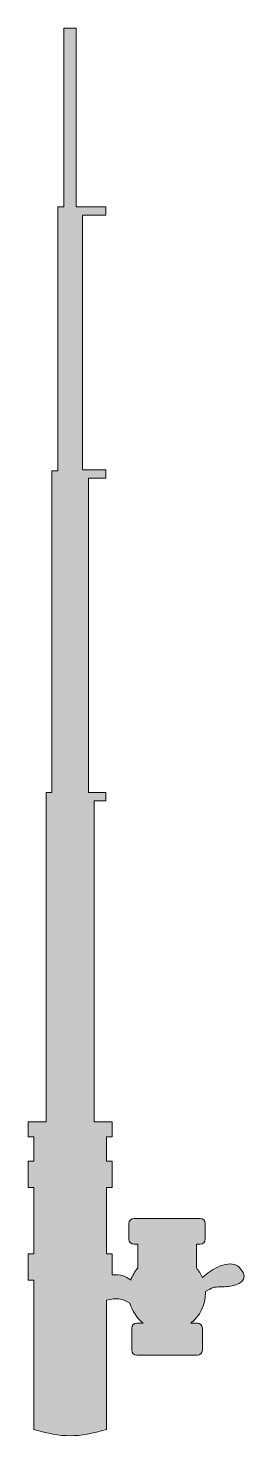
# Model space of a CAD drawing. Header units: inches. Extents: x 0 to 16, y -1 to 101.
import ezdxf

# ---------------------------------------------------------------- set-up
doc = ezdxf.new("R2010")
doc.units = ezdxf.units.IN
doc.header["$MEASUREMENT"] = 0
doc.layers.add('Layer 1', color=7, linetype='Continuous')

msp = doc.modelspace()

# ---------------------------------------------------------------- hatches: boundary and pattern name
at = {"layer": 'Layer 1', "true_color": 0x047c65}
h = msp.add_hatch(color=126, dxfattribs=at)
h.dxf.hatch_style = 2
edge = h.paths.add_edge_path()
edge.add_spline(control_points=[(0, 0), (2.06, -0.6), (3.2, -0.6), (5.25, 0), (5.25, 3.11), (5.25, 6.22), (5.25, 9.34), (5.58, 9.43), (5.95, 9.46), (6.26, 9.41), (6.44, 9.39), (6.69, 9.26), (6.94, 9.12), (7.1, 8.54), (7.44, 8.04), (7.9, 7.68), (7.9, 7.68), (7.43, 7.68), (7.43, 7.68), (7.23, 7.68), (7.07, 7.52), (7.07, 7.32), (7.07, 7.32), (7.07, 5.73), (7.07, 5.73), (7.07, 5.53), (7.23, 5.36), (7.43, 5.36), (7.43, 5.36), (11.8, 5.36), (11.8, 5.36), (12, 5.36), (12.16, 5.53), (12.16, 5.73), (12.16, 5.73), (12.16, 7.32), (12.16, 7.32), (12.16, 7.52), (12, 7.68), (11.8, 7.68), (11.8, 7.68), (11.33, 7.68), (11.33, 7.68), (11.98, 8.19), (12.39, 8.98), (12.39, 9.86), (12.39, 9.9), (12.39, 9.93), (12.39, 9.96), (12.61, 10.09), (12.81, 10.21), (12.9, 10.23), (13.28, 10.34), (13.64, 10.29), (14.04, 10.32), (14.79, 10.39), (15.58, 10.8), (14.92, 11.61), (14.27, 12.39), (12.98, 11.66), (12.4, 11.17), (12.32, 11.11), (12.24, 11.04), (12.16, 10.96), (12.06, 11.22), (11.91, 11.45), (11.73, 11.66), (11.73, 11.66), (11.73, 13.37), (11.73, 13.37), (11.73, 13.37), (12, 13.37), (12, 13.37), (12.2, 13.37), (12.37, 13.54), (12.37, 13.74), (12.37, 13.74), (12.37, 14.87), (12.37, 14.87), (12.37, 15.07), (12.2, 15.24), (12, 15.24), (12, 15.24), (9.97, 15.24), (9.97, 15.24), (9.97, 15.24), (9.26, 15.24), (9.26, 15.24), (9.26, 15.24), (7.23, 15.24), (7.23, 15.24), (7.03, 15.24), (6.86, 15.07), (6.86, 14.87), (6.86, 14.87), (6.86, 13.74), (6.86, 13.74), (6.86, 13.54), (7.03, 13.37), (7.23, 13.37), (7.23, 13.37), (7.5, 13.37), (7.5, 13.37), (7.5, 13.37), (7.5, 11.66), (7.5, 11.66), (7.28, 11.4), (7.11, 11.1), (6.99, 10.77), (6.6, 11.09), (6.27, 11.23), (5.66, 11.16), (5.66, 11.16), (5.66, 12.69), (5.66, 12.69), (5.66, 12.69), (5.25, 12.69), (5.25, 12.69), (5.25, 14.28), (5.25, 15.87), (5.25, 17.47), (5.25, 17.47), (5.66, 17.47), (5.66, 17.47), (5.66, 17.47), (5.66, 19.38), (5.66, 19.38), (5.66, 19.38), (5.25, 19.38), (5.25, 19.38), (5.25, 19.96), (5.25, 20.54), (5.25, 21.12), (5.25, 21.12), (5.66, 21.12), (5.66, 21.12), (5.66, 21.12), (5.66, 22.2), (5.66, 22.2), (5.66, 22.2), (4.36, 22.2), (4.36, 22.2), (4.36, 22.2), (4.36, 45.39), (4.36, 45.39), (4.36, 45.39), (5.21, 45.39), (5.21, 45.39), (5.21, 45.39), (5.21, 45.99), (5.21, 45.99), (5.21, 45.99), (3.94, 45.99), (3.94, 45.99), (3.94, 45.99), (3.94, 68.67), (3.94, 68.67), (3.94, 68.67), (5.21, 68.67), (5.21, 68.67), (5.21, 68.67), (5.21, 69.27), (5.21, 69.27), (5.21, 69.27), (3.52, 69.27), (3.52, 69.27), (3.52, 69.27), (3.52, 87.66), (3.52, 87.66), (3.52, 87.66), (5.21, 87.66), (5.21, 87.66), (5.21, 87.66), (5.21, 88.25), (5.21, 88.25), (5.21, 88.25), (3.07, 88.25), (3.07, 88.25), (3.07, 88.25), (3.07, 101.15), (3.07, 101.15), (3.07, 101.15), (2.18, 101.15), (2.18, 101.15), (2.18, 101.15), (2.18, 88.25), (2.18, 88.25), (2.18, 88.25), (1.73, 88.25), (1.73, 88.25), (1.73, 88.25), (1.73, 69.21), (1.73, 69.21), (1.73, 69.21), (1.31, 69.21), (1.31, 69.21), (1.31, 69.21), (1.31, 45.98), (1.31, 45.98), (1.31, 45.98), (0.9, 45.98), (0.9, 45.98), (0.9, 45.98), (0.9, 22.2), (0.9, 22.2), (0.9, 22.2), (-0.4, 22.2), (-0.4, 22.2), (-0.4, 22.2), (-0.4, 21.12), (-0.4, 21.12), (-0.4, 21.12), (0, 21.12), (0, 21.12), (0, 20.54), (0, 19.96), (0, 19.38), (0, 19.38), (-0.4, 19.38), (-0.4, 19.38), (-0.4, 19.38), (-0.4, 17.47), (-0.4, 17.47), (-0.4, 17.47), (0, 17.47), (0, 17.47), (0, 15.87), (0, 14.28), (0, 12.69), (0, 12.69), (-0.4, 12.69), (-0.4, 12.69), (-0.4, 12.69), (-0.4, 10.77), (-0.4, 10.77), (-0.4, 10.77), (0, 10.77), (0, 10.77), (0, 7.18), (0, 3.59), (0, 0)], knot_values=[0, 0, 0, 0, 1, 1, 1, 2, 2, 2, 3, 3, 3, 4, 4, 4, 5, 5, 5, 6, 6, 6, 7, 7, 7, 8, 8, 8, 9, 9, 9, 10, 10, 10, 11, 11, 11, 12, 12, 12, 13, 13, 13, 14, 14, 14, 15, 15, 15, 16, 16, 16, 17, 17, 17, 18, 18, 18, 19, 19, 19, 20, 20, 20, 21, 21, 21, 22, 22, 22, 23, 23, 23, 24, 24, 24, 25, 25, 25, 26, 26, 26, 27, 27, 27, 28, 28, 28, 29, 29, 29, 30, 30, 30, 31, 31, 31, 32, 32, 32, 33, 33, 33, 34, 34, 34, 35, 35, 35, 36, 36, 36, 37, 37, 37, 38, 38, 38, 39, 39, 39, 40, 40, 40, 41, 41, 41, 42, 42, 42, 43, 43, 43, 44, 44, 44, 45, 45, 45, 46, 46, 46, 47, 47, 47, 48, 48, 48, 49, 49, 49, 50, 50, 50, 51, 51, 51, 52, 52, 52, 53, 53, 53, 54, 54, 54, 55, 55, 55, 56, 56, 56, 57, 57, 57, 58, 58, 58, 59, 59, 59, 60, 60, 60, 61, 61, 61, 62, 62, 62, 63, 63, 63, 64, 64, 64, 65, 65, 65, 66, 66, 66, 67, 67, 67, 68, 68, 68, 69, 69, 69, 70, 70, 70, 71, 71, 71, 72, 72, 72, 73, 73, 73, 74, 74, 74, 75, 75, 75, 76, 76, 76, 77, 77, 77, 78, 78, 78, 79, 79, 79, 80, 80, 80, 80], degree=3, periodic=1)

# ---------------------------------------------------------------- linework, layer by layer
at = {"layer": 'Layer 1', "lineweight": 0}
msp.add_open_spline([(0, 0), (2.06, -0.6), (3.2, -0.6), (5.25, 0), (5.25, 3.11), (5.25, 6.22), (5.25, 9.34), (5.58, 9.43), (5.95, 9.46), (6.26, 9.41), (6.44, 9.39), (6.69, 9.26), (6.94, 9.12), (7.1, 8.54), (7.44, 8.04), (7.9, 7.68), (7.9, 7.68), (7.43, 7.68), (7.43, 7.68), (7.23, 7.68), (7.07, 7.52), (7.07, 7.32), (7.07, 7.32), (7.07, 5.73), (7.07, 5.73), (7.07, 5.53), (7.23, 5.36), (7.43, 5.36), (7.43, 5.36), (11.8, 5.36), (11.8, 5.36), (12, 5.36), (12.16, 5.53), (12.16, 5.73), (12.16, 5.73), (12.16, 7.32), (12.16, 7.32), (12.16, 7.52), (12, 7.68), (11.8, 7.68), (11.8, 7.68), (11.33, 7.68), (11.33, 7.68), (11.98, 8.19), (12.39, 8.98), (12.39, 9.86), (12.39, 9.9), (12.39, 9.93), (12.39, 9.96), (12.61, 10.09), (12.81, 10.21), (12.9, 10.23), (13.28, 10.34), (13.64, 10.29), (14.04, 10.32), (14.79, 10.39), (15.58, 10.8), (14.92, 11.61), (14.27, 12.39), (12.98, 11.66), (12.4, 11.17), (12.32, 11.11), (12.24, 11.04), (12.16, 10.96), (12.06, 11.22), (11.91, 11.45), (11.73, 11.66), (11.73, 11.66), (11.73, 13.37), (11.73, 13.37), (11.73, 13.37), (12, 13.37), (12, 13.37), (12.2, 13.37), (12.37, 13.54), (12.37, 13.74), (12.37, 13.74), (12.37, 14.87), (12.37, 14.87), (12.37, 15.07), (12.2, 15.24), (12, 15.24), (12, 15.24), (9.97, 15.24), (9.97, 15.24), (9.97, 15.24), (9.26, 15.24), (9.26, 15.24), (9.26, 15.24), (7.23, 15.24), (7.23, 15.24), (7.03, 15.24), (6.86, 15.07), (6.86, 14.87), (6.86, 14.87), (6.86, 13.74), (6.86, 13.74), (6.86, 13.54), (7.03, 13.37), (7.23, 13.37), (7.23, 13.37), (7.5, 13.37), (7.5, 13.37), (7.5, 13.37), (7.5, 11.66), (7.5, 11.66), (7.28, 11.4), (7.11, 11.1), (6.99, 10.77), (6.6, 11.09), (6.27, 11.23), (5.66, 11.16), (5.66, 11.16), (5.66, 12.69), (5.66, 12.69), (5.66, 12.69), (5.25, 12.69), (5.25, 12.69), (5.25, 14.28), (5.25, 15.87), (5.25, 17.47), (5.25, 17.47), (5.66, 17.47), (5.66, 17.47), (5.66, 17.47), (5.66, 19.38), (5.66, 19.38), (5.66, 19.38), (5.25, 19.38), (5.25, 19.38), (5.25, 19.96), (5.25, 20.54), (5.25, 21.12), (5.25, 21.12), (5.66, 21.12), (5.66, 21.12), (5.66, 21.12), (5.66, 22.2), (5.66, 22.2), (5.66, 22.2), (4.36, 22.2), (4.36, 22.2), (4.36, 22.2), (4.36, 45.39), (4.36, 45.39), (4.36, 45.39), (5.21, 45.39), (5.21, 45.39), (5.21, 45.39), (5.21, 45.99), (5.21, 45.99), (5.21, 45.99), (3.94, 45.99), (3.94, 45.99), (3.94, 45.99), (3.94, 68.67), (3.94, 68.67), (3.94, 68.67), (5.21, 68.67), (5.21, 68.67), (5.21, 68.67), (5.21, 69.27), (5.21, 69.27), (5.21, 69.27), (3.52, 69.27), (3.52, 69.27), (3.52, 69.27), (3.52, 87.66), (3.52, 87.66), (3.52, 87.66), (5.21, 87.66), (5.21, 87.66), (5.21, 87.66), (5.21, 88.25), (5.21, 88.25), (5.21, 88.25), (3.07, 88.25), (3.07, 88.25), (3.07, 88.25), (3.07, 101.15), (3.07, 101.15), (3.07, 101.15), (2.18, 101.15), (2.18, 101.15), (2.18, 101.15), (2.18, 88.25), (2.18, 88.25), (2.18, 88.25), (1.73, 88.25), (1.73, 88.25), (1.73, 88.25), (1.73, 69.21), (1.73, 69.21), (1.73, 69.21), (1.31, 69.21), (1.31, 69.21), (1.31, 69.21), (1.31, 45.98), (1.31, 45.98), (1.31, 45.98), (0.9, 45.98), (0.9, 45.98), (0.9, 45.98), (0.9, 22.2), (0.9, 22.2), (0.9, 22.2), (-0.4, 22.2), (-0.4, 22.2), (-0.4, 22.2), (-0.4, 21.12), (-0.4, 21.12), (-0.4, 21.12), (0, 21.12), (0, 21.12), (0, 20.54), (0, 19.96), (0, 19.38), (0, 19.38), (-0.4, 19.38), (-0.4, 19.38), (-0.4, 19.38), (-0.4, 17.47), (-0.4, 17.47), (-0.4, 17.47), (0, 17.47), (0, 17.47), (0, 15.87), (0, 14.28), (0, 12.69), (0, 12.69), (-0.4, 12.69), (-0.4, 12.69), (-0.4, 12.69), (-0.4, 10.77), (-0.4, 10.77), (-0.4, 10.77), (0, 10.77), (0, 10.77), (0, 7.18), (0, 3.59), (0, 0)], degree=3, knots=[0, 0, 0, 0, 1, 1, 1, 2, 2, 2, 3, 3, 3, 4, 4, 4, 5, 5, 5, 6, 6, 6, 7, 7, 7, 8, 8, 8, 9, 9, 9, 10, 10, 10, 11, 11, 11, 12, 12, 12, 13, 13, 13, 14, 14, 14, 15, 15, 15, 16, 16, 16, 17, 17, 17, 18, 18, 18, 19, 19, 19, 20, 20, 20, 21, 21, 21, 22, 22, 22, 23, 23, 23, 24, 24, 24, 25, 25, 25, 26, 26, 26, 27, 27, 27, 28, 28, 28, 29, 29, 29, 30, 30, 30, 31, 31, 31, 32, 32, 32, 33, 33, 33, 34, 34, 34, 35, 35, 35, 36, 36, 36, 37, 37, 37, 38, 38, 38, 39, 39, 39, 40, 40, 40, 41, 41, 41, 42, 42, 42, 43, 43, 43, 44, 44, 44, 45, 45, 45, 46, 46, 46, 47, 47, 47, 48, 48, 48, 49, 49, 49, 50, 50, 50, 51, 51, 51, 52, 52, 52, 53, 53, 53, 54, 54, 54, 55, 55, 55, 56, 56, 56, 57, 57, 57, 58, 58, 58, 59, 59, 59, 60, 60, 60, 61, 61, 61, 62, 62, 62, 63, 63, 63, 64, 64, 64, 65, 65, 65, 66, 66, 66, 67, 67, 67, 68, 68, 68, 69, 69, 69, 70, 70, 70, 71, 71, 71, 72, 72, 72, 73, 73, 73, 74, 74, 74, 75, 75, 75, 76, 76, 76, 77, 77, 77, 78, 78, 78, 79, 79, 79, 80, 80, 80, 80], dxfattribs=at)

doc.saveas('drawing.dxf')
